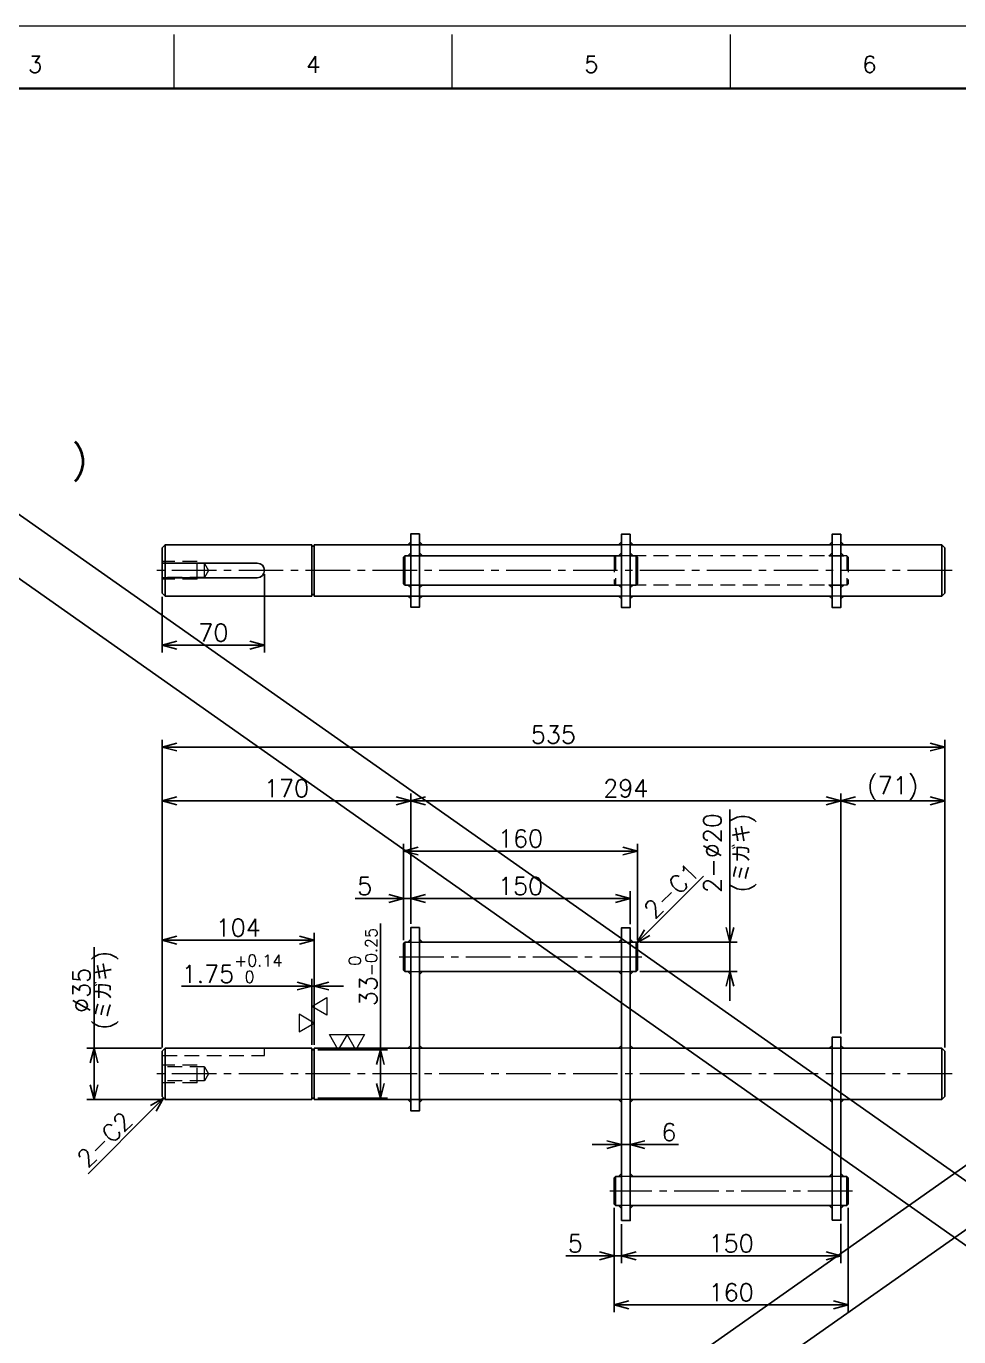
# Model space of a CAD drawing. Header units: millimetres. Extents: x -6 to 4263, y -34 to 1655.
# Drawn here: x 541 to 1179, y 760 to 1655 of the extents above; entities that cross this region are included whole.
import ezdxf
from ezdxf import colors
from ezdxf.entities.mleader import LeaderData, LeaderLine
from ezdxf.enums import TextEntityAlignment as Align
from ezdxf.math import Vec2, Vec3

# ---------------------------------------------------------------- set-up
doc = ezdxf.new("R2010")
doc.units = ezdxf.units.MM
doc.header["$LTSCALE"] = 1.6
doc.header["$PDMODE"] = 99
doc.header["$PDSIZE"] = 1
doc.linetypes.add('CENTER2', pattern=[28.575, 19.05, -3.175, 3.175, -3.175])
doc.linetypes.add('HIDDEN', pattern=[9.525, 6.35, -3.175])
for name, color, linetype, lineweight in [('04_HIDDEN', 2, 'HIDDEN', 13), ('05_CENTER', 4, 'CENTER2', 13), ('07_TEXT', 3, 'Continuous', 13), ('07_寸法線', 3, 'Continuous', 9), ('08_DIM', 3, 'Continuous', 13), ('90_FRAME', 5, 'Continuous', 35)]:
    doc.layers.add(name, color=color, linetype=linetype, lineweight=lineweight)
doc.layers.add('91_BLANK', color=5, linetype='Continuous', lineweight=0, plot=False)
doc.styles.add('KSS_TXT', font='txt.shx', dxfattribs={"bigfont": 'extfont2.shx'})
doc.styles.get("Standard").update_dxf_attribs({"font": 'txt.shx', "bigfont": 'extfont2.shx'})
doc.dimstyles.new('KSS_DIM', dxfattribs={"dimscale": 4, "dimtxt": 3, "dimasz": 2.5, "dimexe": 1.25, "dimexo": 0.625, "dimtad": 1, "dimdsep": 46, "dimtxsty": 'KSS_TXT', "dimblk": 'OPEN30', "dimcen": 0, "dimazin": 2, "dimtfac": 0.75, "dimtmove": 0, "dimatfit": 3, "dimldrblk": 'OPEN30', "dimfxl": 1.25, "dimtolj": 1, "dimarcsym": 0})

# ---------------------------------------------------------------- blocks, each defined once
blk = doc.blocks.new('_Open30')
at = {"color": 0, "linetype": 'ByBlock', "lineweight": -2}
for p, q in [((-1, 0.268), (0, 0)), ((0, 0), (-1, -0.268)), ((0, 0), (-1, 0))]:
    blk.add_line(p, q, dxfattribs=at)
blk = doc.blocks.new('*D143')
at = {"layer": '08_DIM', "color": 0, "lineweight": -2, "transparency": 16777216}
for p, q in [((1022.43, 1029.5), (1022.43, 1120.25)), ((1022.43, 1039.5), (1022.43, 1049.5)), ((960.74, 1029.5), (1027.43, 1029.5)), ((1022.43, 1009.5), (1022.43, 1029.5)), ((960.74, 1009.5), (1027.43, 1009.5)), ((1022.43, 999.5), (1022.43, 989.5))]:
    blk.add_line(p, q, dxfattribs=at)
at = {"layer": 'Defpoints', "color": 0, "transparency": 16777216}
for p in [(958.24, 1029.5), (1022.43, 1029.5), (958.24, 1009.5)]:
    blk.add_point(p, dxfattribs=at)
at = {"layer": '08_DIM', "color": 0, "lineweight": -2, "transparency": 16777216, "xscale": 10, "yscale": 10, "zscale": 10}
for p, rotation in [((1022.43, 1029.5), 270), ((1022.43, 1009.5), 90)]:
    blk.add_blockref('_Open30', p, dxfattribs=dict(at, rotation=rotation))
at = {"layer": '08_DIM', "color": 0, "transparency": 16777216, "insert": (1022.43, 1090.5), "char_height": 12, "attachment_point": 5, "rotation": 90, "style": 'KSS_TXT'}
blk.add_mtext('\\A1;2-%%C20\\P(ミガキ)', dxfattribs=at)
blk = doc.blocks.new('*D150')
at = {"layer": '08_DIM', "color": 0, "lineweight": -2, "transparency": 16777216}
for p, q in [((799.24, 1031), (799.24, 1096.85)), ((959.24, 1031), (959.24, 1096.85)), ((809.24, 1091.85), (949.24, 1091.85))]:
    blk.add_line(p, q, dxfattribs=at)
at = {"layer": 'Defpoints', "color": 0, "transparency": 16777216}
for p in [(959.24, 1091.85), (799.24, 1028.5), (959.24, 1028.5)]:
    blk.add_point(p, dxfattribs=at)
at = {"layer": '08_DIM', "color": 0, "lineweight": -2, "transparency": 16777216, "xscale": 10, "yscale": 10, "zscale": 10, "rotation": 180}
blk.add_blockref('_Open30', (799.24, 1091.85), dxfattribs=at)
at = {"layer": '08_DIM', "color": 0, "lineweight": -2, "transparency": 16777216, "xscale": 10, "yscale": 10, "zscale": 10}
blk.add_blockref('_Open30', (959.24, 1091.85), dxfattribs=at)
at = {"layer": '08_DIM', "color": 0, "transparency": 16777216, "insert": (879.24, 1100.35), "char_height": 12, "attachment_point": 5, "style": 'KSS_TXT'}
blk.add_mtext('\\A1;160', dxfattribs=at)
blk = doc.blocks.new('*D151')
at = {"layer": '08_DIM', "color": 0, "lineweight": -2, "transparency": 16777216}
for p, q in [((587.64, 957), (587.64, 1026.2)), ((633.74, 957), (582.64, 957)), ((587.64, 932), (587.64, 947)), ((633.74, 922), (582.64, 922))]:
    blk.add_line(p, q, dxfattribs=at)
at = {"layer": 'Defpoints', "color": 0, "transparency": 16777216}
for p in [(587.64, 957), (636.24, 957), (636.24, 922)]:
    blk.add_point(p, dxfattribs=at)
at = {"layer": '08_DIM', "color": 0, "lineweight": -2, "transparency": 16777216, "xscale": 10, "yscale": 10, "zscale": 10}
for p, rotation in [((587.64, 957), 90), ((587.64, 922), 270)]:
    blk.add_blockref('_Open30', p, dxfattribs=dict(at, rotation=rotation))
at = {"layer": '08_DIM', "color": 0, "transparency": 16777216, "char_height": 12, "attachment_point": 5, "rotation": 90, "style": 'KSS_TXT'}
for s, insert in [('\\A1;(ミガキ)', (596.14, 996.6)), ('\\A1;%%C35', (579.13, 996.6))]:
    blk.add_mtext(s, dxfattribs=dict(at, insert=insert))
blk = doc.blocks.new('*D152')
at = {"layer": '08_DIM', "color": 0, "lineweight": -2, "transparency": 16777216}
for p, q in [((804.24, 1042), (804.24, 1064.37)), ((814.24, 1059.37), (944.24, 1059.37)), ((954.24, 1041.75), (954.24, 1064.37))]:
    blk.add_line(p, q, dxfattribs=at)
at = {"layer": 'Defpoints', "color": 0, "transparency": 16777216}
for p in [(954.24, 1059.37), (804.24, 1039.5), (954.24, 1039.25)]:
    blk.add_point(p, dxfattribs=at)
at = {"layer": '08_DIM', "color": 0, "lineweight": -2, "transparency": 16777216, "xscale": 10, "yscale": 10, "zscale": 10, "rotation": 180}
blk.add_blockref('_Open30', (804.24, 1059.37), dxfattribs=at)
at = {"layer": '08_DIM', "color": 0, "lineweight": -2, "transparency": 16777216, "xscale": 10, "yscale": 10, "zscale": 10}
blk.add_blockref('_Open30', (954.24, 1059.37), dxfattribs=at)
at = {"layer": '08_DIM', "color": 0, "transparency": 16777216, "insert": (879.24, 1067.88), "char_height": 12, "attachment_point": 5, "style": 'KSS_TXT'}
blk.add_mtext('\\A1;150', dxfattribs=at)
blk = doc.blocks.new('*D153')
at = {"layer": '08_DIM', "color": 0, "lineweight": -2, "transparency": 16777216}
for p, q in [((789.24, 1059.37), (766.24, 1059.37)), ((799.24, 1031), (799.24, 1064.37)), ((804.24, 1059.37), (799.24, 1059.37)), ((804.24, 1042), (804.24, 1064.37)), ((814.24, 1059.37), (824.24, 1059.37))]:
    blk.add_line(p, q, dxfattribs=at)
at = {"layer": 'Defpoints', "color": 0, "transparency": 16777216}
for p in [(799.24, 1059.37), (804.24, 1039.5), (799.24, 1028.5)]:
    blk.add_point(p, dxfattribs=at)
at = {"layer": '08_DIM', "color": 0, "lineweight": -2, "transparency": 16777216, "xscale": 10, "yscale": 10, "zscale": 10}
blk.add_blockref('_Open30', (799.24, 1059.37), dxfattribs=at)
at = {"layer": '08_DIM', "color": 0, "lineweight": -2, "transparency": 16777216, "xscale": 10, "yscale": 10, "zscale": 10, "rotation": 180}
blk.add_blockref('_Open30', (804.24, 1059.37), dxfattribs=at)
at = {"layer": '08_DIM', "color": 0, "transparency": 16777216, "insert": (772.74, 1067.88), "char_height": 12, "attachment_point": 5, "style": 'KSS_TXT'}
blk.add_mtext('\\A1;5', dxfattribs=at)
blk = doc.blocks.new('*D154')
at = {"layer": '08_DIM', "color": 0, "lineweight": -2, "transparency": 16777216}
for p, q in [((938.24, 891.18), (928.24, 891.18)), ((948.24, 891.64), (948.24, 886.18)), ((948.24, 891.18), (954.24, 891.18)), ((954.24, 891.64), (954.24, 886.18)), ((964.24, 891.18), (987.24, 891.18))]:
    blk.add_line(p, q, dxfattribs=at)
at = {"layer": 'Defpoints', "color": 0, "transparency": 16777216}
for p in [(948.24, 894.14), (954.24, 894.14), (954.24, 891.18)]:
    blk.add_point(p, dxfattribs=at)
at = {"layer": '08_DIM', "color": 0, "lineweight": -2, "transparency": 16777216, "xscale": 10, "yscale": 10, "zscale": 10}
blk.add_blockref('_Open30', (948.24, 891.18), dxfattribs=at)
at = {"layer": '08_DIM', "color": 0, "lineweight": -2, "transparency": 16777216, "xscale": 10, "yscale": 10, "zscale": 10, "rotation": 180}
blk.add_blockref('_Open30', (954.24, 891.18), dxfattribs=at)
at = {"layer": '08_DIM', "color": 0, "transparency": 16777216, "insert": (980.74, 899.68), "char_height": 12, "attachment_point": 5, "style": 'KSS_TXT'}
blk.add_mtext('\\A1;6', dxfattribs=at)
blk = doc.blocks.new('*D155')
at = {"layer": '08_DIM', "color": 0, "lineweight": -2, "transparency": 16777216}
for p, q in [((948.24, 836.75), (948.24, 810.17)), ((1098.24, 837), (1098.24, 810.17)), ((958.24, 815.17), (1088.24, 815.17))]:
    blk.add_line(p, q, dxfattribs=at)
at = {"layer": 'Defpoints', "color": 0, "transparency": 16777216}
for p in [(948.24, 839.25), (1098.24, 839.5), (1098.24, 815.17)]:
    blk.add_point(p, dxfattribs=at)
at = {"layer": '08_DIM', "color": 0, "lineweight": -2, "transparency": 16777216, "xscale": 10, "yscale": 10, "zscale": 10, "rotation": 180}
blk.add_blockref('_Open30', (948.24, 815.17), dxfattribs=at)
at = {"layer": '08_DIM', "color": 0, "lineweight": -2, "transparency": 16777216, "xscale": 10, "yscale": 10, "zscale": 10}
blk.add_blockref('_Open30', (1098.24, 815.17), dxfattribs=at)
at = {"layer": '08_DIM', "color": 0, "transparency": 16777216, "insert": (1023.24, 823.68), "char_height": 12, "attachment_point": 5, "style": 'KSS_TXT'}
blk.add_mtext('\\A1;150', dxfattribs=at)
blk = doc.blocks.new('*D156')
at = {"layer": '08_DIM', "color": 0, "lineweight": -2, "transparency": 16777216}
for p, q in [((943.24, 848), (943.24, 810.17)), ((948.24, 836.75), (948.24, 810.17)), ((933.24, 815.17), (910.24, 815.17)), ((948.24, 815.17), (943.24, 815.17)), ((958.24, 815.17), (968.24, 815.17))]:
    blk.add_line(p, q, dxfattribs=at)
at = {"layer": 'Defpoints', "color": 0, "transparency": 16777216}
for p in [(943.24, 850.5), (948.24, 839.25), (943.24, 815.17)]:
    blk.add_point(p, dxfattribs=at)
at = {"layer": '08_DIM', "color": 0, "lineweight": -2, "transparency": 16777216, "xscale": 10, "yscale": 10, "zscale": 10}
blk.add_blockref('_Open30', (943.24, 815.17), dxfattribs=at)
at = {"layer": '08_DIM', "color": 0, "lineweight": -2, "transparency": 16777216, "xscale": 10, "yscale": 10, "zscale": 10, "rotation": 180}
blk.add_blockref('_Open30', (948.24, 815.17), dxfattribs=at)
at = {"layer": '08_DIM', "color": 0, "transparency": 16777216, "insert": (916.74, 823.68), "char_height": 12, "attachment_point": 5, "style": 'KSS_TXT'}
blk.add_mtext('\\A1;5', dxfattribs=at)
blk = doc.blocks.new('*D157')
at = {"layer": '08_DIM', "color": 0, "lineweight": -2, "transparency": 16777216}
for p, q in [((943.24, 848), (943.24, 776.77)), ((1103.24, 848), (1103.24, 776.77)), ((953.24, 781.77), (1093.24, 781.77))]:
    blk.add_line(p, q, dxfattribs=at)
at = {"layer": 'Defpoints', "color": 0, "transparency": 16777216}
for p in [(943.24, 850.5), (1103.24, 850.5), (1103.24, 781.77)]:
    blk.add_point(p, dxfattribs=at)
at = {"layer": '08_DIM', "color": 0, "lineweight": -2, "transparency": 16777216, "xscale": 10, "yscale": 10, "zscale": 10, "rotation": 180}
blk.add_blockref('_Open30', (943.24, 781.77), dxfattribs=at)
at = {"layer": '08_DIM', "color": 0, "lineweight": -2, "transparency": 16777216, "xscale": 10, "yscale": 10, "zscale": 10}
blk.add_blockref('_Open30', (1103.24, 781.77), dxfattribs=at)
at = {"layer": '08_DIM', "color": 0, "transparency": 16777216, "insert": (1023.24, 790.27), "char_height": 12, "attachment_point": 5, "style": 'KSS_TXT'}
blk.add_mtext('\\A1;160', dxfattribs=at)
blk = doc.blocks.new('*D158')
at = {"layer": '08_DIM', "color": 0, "lineweight": -2, "transparency": 16777216}
for p, q in [((634.24, 957.5), (634.24, 1131.15)), ((804.24, 1042), (804.24, 1131.15)), ((794.24, 1126.15), (644.24, 1126.15))]:
    blk.add_line(p, q, dxfattribs=at)
at = {"layer": 'Defpoints', "color": 0, "transparency": 16777216}
for p in [(634.24, 1126.15), (804.24, 1039.5), (634.24, 955)]:
    blk.add_point(p, dxfattribs=at)
at = {"layer": '08_DIM', "color": 0, "lineweight": -2, "transparency": 16777216, "xscale": 10, "yscale": 10, "zscale": 10, "rotation": 180}
blk.add_blockref('_Open30', (634.24, 1126.15), dxfattribs=at)
at = {"layer": '08_DIM', "color": 0, "lineweight": -2, "transparency": 16777216, "xscale": 10, "yscale": 10, "zscale": 10}
blk.add_blockref('_Open30', (804.24, 1126.15), dxfattribs=at)
at = {"layer": '08_DIM', "color": 0, "transparency": 16777216, "insert": (719.24, 1134.65), "char_height": 12, "attachment_point": 5, "style": 'KSS_TXT'}
blk.add_mtext('\\A1;170', dxfattribs=at)
blk = doc.blocks.new('*D159')
at = {"layer": '08_DIM', "color": 0, "lineweight": -2, "transparency": 16777216}
for p, q in [((804.24, 1042), (804.24, 1131.15)), ((1098.24, 967.11), (1098.24, 1131.15)), ((814.24, 1126.15), (1088.24, 1126.15))]:
    blk.add_line(p, q, dxfattribs=at)
at = {"layer": 'Defpoints', "color": 0, "transparency": 16777216}
for p in [(1098.24, 1126.15), (804.24, 1039.5), (1098.24, 964.61)]:
    blk.add_point(p, dxfattribs=at)
at = {"layer": '08_DIM', "color": 0, "lineweight": -2, "transparency": 16777216, "xscale": 10, "yscale": 10, "zscale": 10, "rotation": 180}
blk.add_blockref('_Open30', (804.24, 1126.15), dxfattribs=at)
at = {"layer": '08_DIM', "color": 0, "lineweight": -2, "transparency": 16777216, "xscale": 10, "yscale": 10, "zscale": 10}
blk.add_blockref('_Open30', (1098.24, 1126.15), dxfattribs=at)
at = {"layer": '08_DIM', "color": 0, "transparency": 16777216, "insert": (951.24, 1134.65), "char_height": 12, "attachment_point": 5, "style": 'KSS_TXT'}
blk.add_mtext('\\A1;294', dxfattribs=at)
blk = doc.blocks.new('*D160')
at = {"layer": '08_DIM', "color": 0, "lineweight": -2, "transparency": 16777216}
for p, q in [((634.24, 957.5), (634.24, 1167.88)), ((1169.24, 957.5), (1169.24, 1167.88)), ((1159.24, 1162.88), (644.24, 1162.88))]:
    blk.add_line(p, q, dxfattribs=at)
at = {"layer": 'Defpoints', "color": 0, "transparency": 16777216}
for p in [(634.24, 1162.88), (634.24, 955), (1169.24, 955)]:
    blk.add_point(p, dxfattribs=at)
at = {"layer": '08_DIM', "color": 0, "lineweight": -2, "transparency": 16777216, "xscale": 10, "yscale": 10, "zscale": 10, "rotation": 180}
blk.add_blockref('_Open30', (634.24, 1162.88), dxfattribs=at)
at = {"layer": '08_DIM', "color": 0, "lineweight": -2, "transparency": 16777216, "xscale": 10, "yscale": 10, "zscale": 10}
blk.add_blockref('_Open30', (1169.24, 1162.88), dxfattribs=at)
at = {"layer": '08_DIM', "color": 0, "transparency": 16777216, "insert": (901.74, 1171.4), "char_height": 12, "attachment_point": 5, "style": 'KSS_TXT'}
blk.add_mtext('\\A1;535', dxfattribs=at)
blk = doc.blocks.new('*D161')
at = {"layer": '08_DIM', "color": 0, "lineweight": -2, "transparency": 16777216}
for p, q in [((736.49, 959.5), (736.49, 1004.55)), ((738.24, 959.5), (738.24, 1004.55)), ((726.49, 999.55), (647.41, 999.55)), ((738.24, 999.55), (736.49, 999.55)), ((748.24, 999.55), (758.24, 999.55))]:
    blk.add_line(p, q, dxfattribs=at)
at = {"layer": 'Defpoints', "color": 0, "transparency": 16777216}
for p in [(736.49, 999.55), (736.49, 957), (738.24, 957)]:
    blk.add_point(p, dxfattribs=at)
at = {"layer": '08_DIM', "color": 0, "lineweight": -2, "transparency": 16777216, "xscale": 10, "yscale": 10, "zscale": 10}
blk.add_blockref('_Open30', (736.49, 999.55), dxfattribs=at)
at = {"layer": '08_DIM', "color": 0, "lineweight": -2, "transparency": 16777216, "xscale": 10, "yscale": 10, "zscale": 10, "rotation": 180}
blk.add_blockref('_Open30', (738.24, 999.55), dxfattribs=at)
at = {"layer": '08_DIM', "color": 0, "transparency": 16777216, "insert": (681.95, 1011.39), "char_height": 12, "attachment_point": 5, "style": 'KSS_TXT'}
blk.add_mtext('1.75{\\H8.000000;\\S+0.14^  0;}', dxfattribs=at)
blk = doc.blocks.new('*D162')
at = {"layer": '08_DIM', "color": 0, "lineweight": -2, "transparency": 16777216}
for p, q in [((634.24, 957.5), (634.24, 1035.95)), ((728.24, 1030.95), (644.24, 1030.95)), ((738.24, 959.5), (738.24, 1035.95))]:
    blk.add_line(p, q, dxfattribs=at)
at = {"layer": 'Defpoints', "color": 0, "transparency": 16777216}
for p in [(634.24, 1030.95), (634.24, 955), (738.24, 957)]:
    blk.add_point(p, dxfattribs=at)
at = {"layer": '08_DIM', "color": 0, "lineweight": -2, "transparency": 16777216, "xscale": 10, "yscale": 10, "zscale": 10, "rotation": 180}
blk.add_blockref('_Open30', (634.24, 1030.95), dxfattribs=at)
at = {"layer": '08_DIM', "color": 0, "lineweight": -2, "transparency": 16777216, "xscale": 10, "yscale": 10, "zscale": 10}
blk.add_blockref('_Open30', (738.24, 1030.95), dxfattribs=at)
at = {"layer": '08_DIM', "color": 0, "transparency": 16777216, "insert": (686.24, 1039.45), "char_height": 12, "attachment_point": 5, "style": 'KSS_TXT'}
blk.add_mtext('\\A1;104', dxfattribs=at)
blk = doc.blocks.new('*D163')
at = {"layer": '08_DIM', "color": 0, "lineweight": -2, "transparency": 16777216}
for p, q in [((783.4, 956), (783.4, 1042.34)), ((740.74, 956), (788.4, 956)), ((783.4, 946), (783.4, 933)), ((740.74, 923), (788.4, 923))]:
    blk.add_line(p, q, dxfattribs=at)
at = {"layer": 'Defpoints', "color": 0, "transparency": 16777216}
for p in [(738.24, 956), (738.24, 923), (783.4, 923)]:
    blk.add_point(p, dxfattribs=at)
at = {"layer": '08_DIM', "color": 0, "lineweight": -2, "transparency": 16777216, "xscale": 10, "yscale": 10, "zscale": 10}
for p, rotation in [((783.4, 956), 90), ((783.4, 923), 270)]:
    blk.add_blockref('_Open30', p, dxfattribs=dict(at, rotation=rotation))
at = {"layer": '08_DIM', "color": 0, "transparency": 16777216, "insert": (771.56, 1012.51), "char_height": 12, "attachment_point": 5, "rotation": 90, "style": 'KSS_TXT'}
blk.add_mtext('33{\\H8.000000;\\S 0^ -0.25;}', dxfattribs=at)
blk = doc.blocks.new('*D164')
at = {"layer": '08_DIM', "color": 0, "lineweight": -2, "transparency": 16777216}
for p, q in [((704.24, 1281.09), (704.24, 1227.53)), ((634.24, 1265.59), (634.24, 1227.53)), ((694.24, 1232.53), (644.24, 1232.53))]:
    blk.add_line(p, q, dxfattribs=at)
at = {"layer": 'Defpoints', "color": 0, "transparency": 16777216}
for p in [(704.24, 1283.59), (634.24, 1268.09), (634.24, 1232.53)]:
    blk.add_point(p, dxfattribs=at)
at = {"layer": '08_DIM', "color": 0, "lineweight": -2, "transparency": 16777216, "xscale": 10, "yscale": 10, "zscale": 10, "rotation": 180}
blk.add_blockref('_Open30', (634.24, 1232.53), dxfattribs=at)
at = {"layer": '08_DIM', "color": 0, "lineweight": -2, "transparency": 16777216, "xscale": 10, "yscale": 10, "zscale": 10}
blk.add_blockref('_Open30', (704.24, 1232.53), dxfattribs=at)
at = {"layer": '08_DIM', "color": 0, "transparency": 16777216, "insert": (669.24, 1241.03), "char_height": 12, "attachment_point": 5, "style": 'KSS_TXT'}
blk.add_mtext('\\A1;70', dxfattribs=at)
blk = doc.blocks.new('*D165')
at = {"layer": '08_DIM', "color": 0, "lineweight": -2, "transparency": 16777216}
for p, q in [((1098.24, 967.11), (1098.24, 1131.15)), ((1169.24, 957.5), (1169.24, 1131.15)), ((1159.24, 1126.15), (1108.24, 1126.15))]:
    blk.add_line(p, q, dxfattribs=at)
at = {"layer": 'Defpoints', "color": 0, "transparency": 16777216}
for p in [(1098.24, 1126.15), (1098.24, 964.61), (1169.24, 955)]:
    blk.add_point(p, dxfattribs=at)
at = {"layer": '08_DIM', "color": 0, "lineweight": -2, "transparency": 16777216, "xscale": 10, "yscale": 10, "zscale": 10, "rotation": 180}
blk.add_blockref('_Open30', (1098.24, 1126.15), dxfattribs=at)
at = {"layer": '08_DIM', "color": 0, "lineweight": -2, "transparency": 16777216, "xscale": 10, "yscale": 10, "zscale": 10}
blk.add_blockref('_Open30', (1169.24, 1126.15), dxfattribs=at)
at = {"layer": '08_DIM', "color": 0, "transparency": 16777216, "insert": (1133.74, 1134.65), "char_height": 12, "attachment_point": 5, "style": 'KSS_TXT'}
blk.add_mtext('\\A1;(71)', dxfattribs=at)
blk = doc.blocks.new('*D166')
at = {"layer": '08_DIM', "color": 0, "lineweight": -2, "transparency": 16777216}
blk.add_line((965.81, 1036.07), (1004.35, 1074.61), dxfattribs=at)
at = {"layer": 'Defpoints', "color": 0, "transparency": 16777216}
for p in [(1031.56, 1101.82), (1031.56, 1101.82), (958.74, 1029)]:
    blk.add_point(p, dxfattribs=at)
at = {"layer": '08_DIM', "color": 0, "lineweight": -2, "transparency": 16777216, "xscale": 10, "yscale": 10, "zscale": 10, "rotation": 225}
blk.add_blockref('_Open30', (958.74, 1029), dxfattribs=at)
at = {"layer": '08_DIM', "color": 0, "transparency": 16777216, "insert": (982.43, 1064.71), "char_height": 12, "attachment_point": 5, "rotation": 45, "style": 'KSS_TXT'}
blk.add_mtext('\\A1;2-C1', dxfattribs=at)
blk = doc.blocks.new('*D167')
at = {"layer": '08_DIM', "color": 0, "lineweight": -2, "transparency": 16777216}
blk.add_line((628.17, 915.93), (583.56, 871.32), dxfattribs=at)
at = {"layer": 'Defpoints', "color": 0, "transparency": 16777216}
for p in [(635.24, 923), (546.61, 834.37), (546.61, 834.37)]:
    blk.add_point(p, dxfattribs=at)
at = {"layer": '08_DIM', "color": 0, "lineweight": -2, "transparency": 16777216, "xscale": 10, "yscale": 10, "zscale": 10, "rotation": 44.99999999999989}
blk.add_blockref('_Open30', (635.24, 923), dxfattribs=at)
at = {"layer": '08_DIM', "color": 0, "transparency": 16777216, "insert": (594.88, 894.66), "char_height": 12, "attachment_point": 5, "rotation": 45, "style": 'KSS_TXT'}
blk.add_mtext('\\A1;2-C2', dxfattribs=at)
blk = doc.blocks.new('AM_BALLOON1')
at = {"transparency": 16777216}
blk.add_circle((0, 0), 5, dxfattribs=at)
blk.add_attdef('B_NUMBER', text='', height=3, dxfattribs=at).set_placement((0, 0), align=Align.MIDDLE_CENTER)
blk = doc.blocks.new('_OPEN')
at = {"color": 0, "linetype": 'ByBlock'}
for p, q in [((-1, 0.167), (0, 0)), ((0, 0), (-1, -0.167)), ((0, 0), (-1, 0))]:
    blk.add_line(p, q, dxfattribs=at)
blk = doc.blocks.new('p1ba02')
for p, q in [((-1.5, 2.6), (1.5, 2.6)), ((0, 0), (-1.5, 2.6)), ((1.5, 2.6), (0, 0)), ((3, 0), (1.5, 2.6)), ((1.5, 2.6), (4.5, 2.6)), ((4.5, 2.6), (3, 0))]:
    blk.add_line(p, q)
blk = doc.blocks.new('p1ba01')
for p, q in [((0, 0), (-1.5, 2.6)), ((-1.5, 2.6), (1.5, 2.6)), ((1.5, 2.6), (0, 0))]:
    blk.add_line(p, q)

msp = doc.modelspace()

# ---------------------------------------------------------------- linework, layer by layer
for p, q in [((2289.737, 1655.492), (-6.094, 39.597)), ((0, 1655.492), (2352.09, 0)), ((2352.09, 1655.492), (0, 0)), ((62.353, 1655.492), (2358.185, 39.597))]:
    msp.add_line(p, q)
at = {"color": 0}
for p, q in [((636.242, 1266.094), (636.242, 1301.094)), ((736.492, 1301.094), (736.492, 1266.094)), ((736.492, 1300.094), (738.242, 1300.094)), ((738.242, 1301.094), (738.242, 1266.094)), ((1167.242, 1301.094), (1167.242, 1266.094)), ((800.242, 1293.594), (799.242, 1292.594)), ((799.242, 1292.594), (799.242, 1274.594)), ((804.242, 1293.594), (800.242, 1293.594)), ((800.242, 1293.594), (800.242, 1273.594)), ((954.242, 1293.594), (958.242, 1293.594)), ((958.242, 1293.594), (958.242, 1273.594)), ((958.242, 1293.594), (959.242, 1292.594)), ((959.242, 1292.594), (959.242, 1274.594)), ((699.242, 1288.594), (634.242, 1288.594)), ((699.242, 1278.594), (634.242, 1278.594)), ((799.242, 1274.594), (800.242, 1273.594)), ((800.242, 1273.594), (804.242, 1273.594)), ((958.242, 1273.594), (954.242, 1273.594)), ((959.242, 1274.594), (958.242, 1273.594)), ((736.492, 1267.094), (738.242, 1267.094)), ((799.242, 1028.502), (800.242, 1029.502)), ((799.242, 1010.502), (799.242, 1028.502)), ((800.242, 1009.502), (800.242, 1029.502)), ((800.242, 1029.502), (804.242, 1029.502)), ((810.242, 1029.502), (948.742, 1029.502)), ((958.242, 1029.502), (954.742, 1029.502)), ((958.242, 1009.502), (958.242, 1029.502)), ((959.242, 1028.502), (958.242, 1029.502)), ((959.242, 1010.502), (959.242, 1028.502)), ((800.242, 1009.502), (799.242, 1010.502)), ((804.242, 1009.502), (800.242, 1009.502)), ((810.242, 1009.502), (948.742, 1009.502)), ((954.742, 1009.502), (958.242, 1009.502)), ((958.242, 1009.502), (959.242, 1010.502)), ((636.242, 922.002), (636.242, 957.002)), ((736.492, 957.002), (736.492, 922.002)), ((736.492, 956.002), (738.242, 956.002)), ((738.242, 957.002), (738.242, 922.002)), ((1167.242, 957.002), (1167.242, 922.002)), ((736.492, 923.002), (738.242, 923.002)), ((944.242, 869.502), (943.242, 868.502)), ((947.742, 869.502), (944.242, 869.502)), ((944.242, 869.502), (944.242, 849.502)), ((1092.242, 869.502), (953.742, 869.502)), ((1098.242, 869.502), (1102.242, 869.502)), ((1102.242, 869.502), (1103.242, 868.502)), ((1102.242, 869.502), (1102.242, 849.502)), ((943.242, 868.502), (943.242, 850.502)), ((1103.242, 868.502), (1103.242, 850.502)), ((943.242, 850.502), (944.242, 849.502)), ((944.242, 849.502), (947.742, 849.502)), ((1092.242, 849.502), (953.742, 849.502)), ((1102.242, 849.502), (1098.242, 849.502)), ((1103.242, 850.502), (1102.242, 849.502))]:
    msp.add_line(p, q, dxfattribs=at)
for points in [[(810.242, 1308.594), (810.242, 1258.594), (804.242, 1258.594), (804.242, 1308.594)], [(954.242, 1308.34), (954.242, 1258.34), (948.242, 1258.34), (948.242, 1308.34)], [(1098.242, 1308.34), (1098.242, 1258.34), (1092.242, 1258.34), (1092.242, 1308.34)], [(810.242, 1039.502), (810.242, 914.397), (804.242, 914.397), (804.242, 1039.502)], [(948.242, 839.248), (948.242, 1039.248), (954.242, 1039.248), (954.242, 839.248)], [(1092.242, 839.502), (1092.242, 964.608), (1098.242, 964.608), (1098.242, 839.502)]]:
    msp.add_lwpolyline(points, close=True, dxfattribs=at)
for points in [[(736.492, 1266.094), (636.242, 1266.094), (634.242, 1268.094), (634.242, 1299.094), (636.242, 1301.094), (736.492, 1301.094)], [(738.242, 1301.094), (804.242, 1301.094)], [(810.242, 1301.094), (948.242, 1301.094)], [(954.242, 1301.094), (1092.242, 1301.094)], [(1035.842, 1301.094), (1092.242, 1301.094)], [(1098.242, 1301.094), (1167.242, 1301.094), (1169.242, 1299.094), (1169.242, 1268.094), (1167.242, 1266.094), (1098.242, 1266.094)], [(948.242, 1293.594), (810.242, 1293.594)], [(948.242, 1273.594), (810.242, 1273.594)], [(804.242, 1266.094), (738.242, 1266.094)], [(948.242, 1266.094), (810.242, 1266.094)], [(1092.242, 1266.094), (954.242, 1266.094)], [(1092.242, 1266.094), (1035.842, 1266.094)], [(736.492, 922.002), (636.242, 922.002), (634.242, 924.002), (634.242, 955.002), (636.242, 957.002), (736.492, 957.002)], [(738.242, 957.002), (803.742, 957.002)], [(809.742, 957.002), (948.242, 957.002)], [(954.242, 957.002), (1092.742, 957.002)], [(1098.742, 957.002), (1167.242, 957.002), (1169.242, 955.002), (1169.242, 924.002), (1167.242, 922.002), (1098.742, 922.002)], [(803.742, 922.002), (738.242, 922.002)], [(948.242, 922.002), (809.742, 922.002)], [(1092.742, 922.002), (954.242, 922.002)]]:
    msp.add_lwpolyline(points, dxfattribs=at)
at = {"color": 3}
for points in [[(804.242, 1301.094), (802.242, 1301.094), (802.242, 1301.094), (804.242, 1303.094)], [(810.242, 1301.094), (812.242, 1301.094), (812.242, 1301.094), (810.242, 1303.094)], [(948.242, 1301.094), (946.242, 1301.094), (946.242, 1301.094), (948.242, 1303.094)], [(954.242, 1301.094), (956.242, 1301.094), (956.242, 1301.094), (954.242, 1303.094)], [(1092.242, 1301.094), (1090.242, 1301.094), (1090.242, 1301.094), (1092.242, 1303.094)], [(1098.242, 1301.094), (1100.242, 1301.094), (1100.242, 1301.094), (1098.242, 1303.094)], [(804.242, 1293.594), (802.242, 1293.594), (802.242, 1293.594), (804.242, 1295.594)], [(810.242, 1293.594), (812.242, 1293.594), (812.242, 1293.594), (810.242, 1295.594)], [(948.242, 1293.594), (946.242, 1293.594), (946.242, 1293.594), (948.242, 1295.594)], [(954.242, 1293.594), (956.242, 1293.594), (956.242, 1293.594), (954.242, 1295.594)], [(1092.242, 1293.594), (1090.242, 1293.594), (1090.242, 1293.594), (1092.242, 1295.594)], [(1098.242, 1293.594), (1100.242, 1293.594), (1100.242, 1293.594), (1098.242, 1295.594)], [(804.242, 1273.594), (802.242, 1273.594), (802.242, 1273.594), (804.242, 1271.594)], [(810.242, 1273.594), (812.242, 1273.594), (812.242, 1273.594), (810.242, 1271.594)], [(948.242, 1273.594), (946.242, 1273.594), (946.242, 1273.594), (948.242, 1271.594)], [(954.242, 1273.594), (956.242, 1273.594), (956.242, 1273.594), (954.242, 1271.594)], [(1092.242, 1273.594), (1090.242, 1273.594), (1090.242, 1273.594), (1092.242, 1271.594)], [(1098.242, 1273.594), (1100.242, 1273.594), (1100.242, 1273.594), (1098.242, 1271.594)], [(804.242, 1266.094), (802.242, 1266.094), (802.242, 1266.094), (804.242, 1264.094)], [(810.242, 1266.094), (812.242, 1266.094), (812.242, 1266.094), (810.242, 1264.094)], [(948.242, 1266.094), (946.242, 1266.094), (946.242, 1266.094), (948.242, 1264.094)], [(954.242, 1266.094), (956.242, 1266.094), (956.242, 1266.094), (954.242, 1264.094)], [(1092.242, 1266.094), (1090.242, 1266.094), (1090.242, 1266.094), (1092.242, 1264.094)], [(1098.242, 1266.094), (1100.242, 1266.094), (1100.242, 1266.094), (1098.242, 1264.094)], [(804.242, 1029.502), (802.242, 1029.502), (802.242, 1029.502), (804.242, 1031.502)], [(810.242, 1029.502), (812.242, 1029.502), (812.242, 1029.502), (810.242, 1031.502)], [(948.242, 1029.502), (946.242, 1029.502), (946.242, 1029.502), (948.242, 1031.502)], [(954.242, 1029.502), (956.242, 1029.502), (956.242, 1029.502), (954.242, 1031.502)], [(804.242, 1009.502), (802.242, 1009.502), (802.242, 1009.502), (804.242, 1007.502)], [(810.242, 1009.502), (812.242, 1009.502), (812.242, 1009.502), (810.242, 1007.502)], [(948.242, 1009.502), (946.242, 1009.502), (946.242, 1009.502), (948.242, 1007.502)], [(954.242, 1009.502), (956.242, 1009.502), (956.242, 1009.502), (954.242, 1007.502)], [(804.242, 957.002), (802.242, 957.002), (802.242, 957.002), (804.242, 959.002)], [(810.242, 957.002), (812.242, 957.002), (812.242, 957.002), (810.242, 959.002)], [(948.242, 957.002), (946.242, 957.002), (946.242, 957.002), (948.242, 959.002)], [(954.242, 957.002), (956.242, 957.002), (956.242, 957.002), (954.242, 959.002)], [(1092.242, 957.002), (1090.242, 957.002), (1090.242, 957.002), (1092.242, 959.002)], [(1098.242, 957.002), (1100.242, 957.002), (1100.242, 957.002), (1098.242, 959.002)], [(804.242, 922.002), (802.242, 922.002), (802.242, 922.002), (804.242, 920.002)], [(810.242, 922.002), (812.242, 922.002), (812.242, 922.002), (810.242, 920.002)], [(948.242, 922.002), (946.242, 922.002), (946.242, 922.002), (948.242, 920.002)], [(954.242, 922.002), (956.242, 922.002), (956.242, 922.002), (954.242, 920.002)], [(1092.242, 922.002), (1090.242, 922.002), (1090.242, 922.002), (1092.242, 920.002)], [(1098.242, 922.002), (1100.242, 922.002), (1100.242, 922.002), (1098.242, 920.002)], [(948.242, 869.502), (946.242, 869.502), (946.242, 869.502), (948.242, 871.502)], [(954.242, 869.502), (956.242, 869.502), (956.242, 869.502), (954.242, 871.502)], [(1092.242, 869.502), (1090.242, 869.502), (1090.242, 869.502), (1092.242, 871.502)], [(1098.242, 869.502), (1100.242, 869.502), (1100.242, 869.502), (1098.242, 871.502)], [(948.242, 849.502), (946.242, 849.502), (946.242, 849.502), (948.242, 847.502)], [(954.242, 849.502), (956.242, 849.502), (956.242, 849.502), (954.242, 847.502)], [(1092.242, 849.502), (1090.242, 849.502), (1090.242, 849.502), (1092.242, 847.502)], [(1098.242, 849.502), (1100.242, 849.502), (1100.242, 849.502), (1098.242, 847.502)]]:
    msp.add_lwpolyline(points, close=True, dxfattribs=at)
at = {"color": 0}
msp.add_arc((699.242, 1283.594), 5, 270, 90, dxfattribs=at)
at = {"layer": '04_HIDDEN'}
for p, q in [((810.242, 1301.094), (804.242, 1301.094)), ((804.242, 1301.094), (810.242, 1301.094)), ((954.242, 1301.094), (948.242, 1301.094)), ((1098.242, 1301.094), (1092.242, 1301.094)), ((804.242, 1293.594), (810.242, 1293.594)), ((944.242, 1293.594), (943.242, 1292.594)), ((943.242, 1292.594), (943.242, 1274.594)), ((944.242, 1293.594), (944.242, 1273.594)), ((1102.242, 1293.594), (1102.242, 1273.594)), ((1102.242, 1293.594), (1103.242, 1292.594)), ((1103.242, 1292.594), (1103.242, 1274.594)), ((658.242, 1289.594), (634.242, 1289.594)), ((663.242, 1288.344), (634.242, 1288.344)), ((658.242, 1277.594), (658.242, 1289.594)), ((663.242, 1278.844), (663.242, 1288.344)), ((663.242, 1288.344), (665.984, 1283.594)), ((665.984, 1283.594), (663.242, 1278.844)), ((663.242, 1278.844), (634.242, 1278.844)), ((658.242, 1277.594), (634.242, 1277.594)), ((804.242, 1273.594), (810.242, 1273.594)), ((943.242, 1274.594), (944.242, 1273.594)), ((1103.242, 1274.594), (1102.242, 1273.594)), ((810.242, 1266.094), (804.242, 1266.094)), ((804.242, 1266.094), (810.242, 1266.094)), ((954.242, 1266.094), (948.242, 1266.094)), ((1098.242, 1266.094), (1092.242, 1266.094)), ((634.242, 952.002), (704.242, 952.002)), ((704.242, 952.002), (704.242, 957.002)), ((810.242, 957.002), (804.242, 957.002)), ((804.242, 957.002), (810.242, 957.002)), ((954.242, 957.002), (948.242, 957.002)), ((1092.242, 957.002), (1098.242, 957.002)), ((1098.242, 957.002), (1092.242, 957.002)), ((658.242, 945.502), (634.242, 945.502)), ((663.242, 944.252), (634.242, 944.252)), ((658.242, 933.502), (658.242, 945.502)), ((663.242, 934.752), (663.242, 944.252)), ((663.242, 944.252), (665.984, 939.502)), ((663.242, 934.752), (634.242, 934.752)), ((658.242, 933.502), (634.242, 933.502)), ((665.984, 939.502), (663.242, 934.752)), ((810.242, 922.002), (804.242, 922.002)), ((804.242, 922.002), (810.242, 922.002)), ((954.242, 922.002), (948.242, 922.002)), ((1092.242, 922.002), (1098.242, 922.002)), ((1098.242, 922.002), (1092.242, 922.002))]:
    msp.add_line(p, q, dxfattribs=at)
for points in [[(810.242, 1293.594), (804.242, 1293.594)], [(1102.242, 1293.594), (944.242, 1293.594)], [(954.242, 1293.594), (948.242, 1293.594)], [(1092.242, 1293.594), (1098.242, 1293.594)], [(810.242, 1273.594), (804.242, 1273.594)], [(1102.242, 1273.594), (944.242, 1273.594)], [(954.242, 1273.594), (948.242, 1273.594)], [(1092.242, 1273.594), (1098.242, 1273.594)], [(804.242, 1029.502), (810.242, 1029.502)], [(948.242, 1029.502), (954.242, 1029.502)], [(804.242, 1009.502), (810.242, 1009.502)], [(948.242, 1009.502), (954.242, 1009.502)], [(954.242, 869.502), (948.242, 869.502)], [(1098.242, 869.502), (1092.242, 869.502)], [(954.242, 849.502), (948.242, 849.502)], [(1098.242, 849.502), (1092.242, 849.502)]]:
    msp.add_lwpolyline(points, dxfattribs=at)
at = {"layer": '05_CENTER'}
for p, q in [((1174.242, 1283.594), (629.242, 1283.594)), ((796.242, 1019.502), (962.242, 1019.502)), ((1174.242, 939.502), (629.242, 939.502)), ((1106.242, 859.502), (940.242, 859.502))]:
    msp.add_line(p, q, dxfattribs=at)
at = {"layer": '90_FRAME', "color": 4, "lineweight": 13}
for p, q in [((642.528, 1613), (642.528, 1649.812)), ((832.619, 1613), (832.619, 1649.812)), ((1022.71, 1613), (1022.71, 1649.812))]:
    msp.add_line(p, q, dxfattribs=at)
at = {"layer": '90_FRAME'}
msp.add_lwpolyline([(110.322, 36.647), (2315.279, 36.647), (2315.279, 1613), (110.322, 1613)], close=True, dxfattribs=at)
at = {"layer": '91_BLANK'}
msp.add_lwpolyline([(0, 0), (2352.09, 0), (2352.09, 1655.492), (0, 1655.492)], close=True, dxfattribs=at)

# ---------------------------------------------------------------- block references
at = {"layer": '08_DIM', "yscale": 4, "zscale": 4}
for p, xscale, rotation in [((736.492, 985.648), 4, 270), ((738.242, 974.242), -4, 89.99999999999991)]:
    msp.add_blockref('p1ba01', p, dxfattribs=dict(at, xscale=xscale, rotation=rotation))
at = {"layer": '08_DIM', "xscale": 4, "yscale": 4, "zscale": 4}
msp.add_blockref('p1ba02', (754.622, 956.002), dxfattribs=at)

# ---------------------------------------------------------------- texts
at = {"layer": '07_TEXT', "style": 'KSS_TXT'}
msp.add_text('(        )', height=18, dxfattribs=at).set_placement((420.946, 1350.294))
at = {"layer": '90_FRAME', "color": 0, "lineweight": 13, "style": 'KSS_TXT'}
for s, p in [('3', (547.482, 1620.332)), ('4', (737.573, 1620.332)), ('5', (927.664, 1620.332)), ('6', (1117.755, 1620.332))]:
    msp.add_text(s, height=11.36, dxfattribs=at).set_placement(p, align=Align.BOTTOM_CENTER)

# ---------------------------------------------------------------- dimensions: what is measured, and where the dimension line sits
at = {"layer": '08_DIM'}
for base, p1, p2, picture, middle in [((634.242, 1232.532), (704.242, 1283.594), (634.242, 1268.094), '*D164', (669.242, 1241.032)), ((954.242, 891.177), (948.242, 894.142), (954.242, 894.142), '*D154', (980.742, 899.677))]:
    dim = msp.add_linear_dim(base=base, p1=p1, p2=p2, dimstyle='KSS_DIM', override={"dimarcsym": 1}, dxfattribs=at)
    dim.commit()
    dim.dimension.update_dxf_attribs({"geometry": picture, "text_midpoint": middle})
for base, p1, p2, override, picture, middle in [((634.242, 1162.88), (1169.242, 955.002), (634.242, 955.002), {"dimarcsym": 1}, '*D160', (901.742, 1171.396)), ((634.242, 1126.148), (804.242, 1039.502), (634.242, 955.002), {"dimarcsym": 1}, '*D158', (719.242, 1134.648)), ((1098.242, 1126.148), (804.242, 1039.502), (1098.242, 964.608), {"dimarcsym": 1}, '*D159', (951.242, 1134.648)), ((959.242, 1091.846), (799.242, 1028.502), (959.242, 1028.502), {"dimarcsym": 1}, '*D150', (879.242, 1100.346)), ((799.242, 1059.372), (804.242, 1039.502), (799.242, 1028.502), {"dimscale": 4, "dimarcsym": 1}, '*D153', (772.742, 1067.881)), ((954.242, 1059.372), (804.242, 1039.502), (954.242, 1039.248), {"dimscale": 4, "dimarcsym": 1}, '*D152', (879.242, 1067.881)), ((634.242, 1030.952), (738.242, 957.002), (634.242, 955.002), {"dimarcsym": 1}, '*D162', (686.242, 1039.452)), ((736.492, 999.552), (738.242, 957.002), (736.492, 957.002), {"dimtol": 1, "dimtp": 0.14, "dimtfac": 0.666667, "dimtolj": 0, "dimarcsym": 1}, '*D161', (681.951, 1011.385)), ((943.242, 815.175), (948.242, 839.248), (943.242, 850.502), {"dimscale": 4, "dimarcsym": 1}, '*D156', (916.742, 823.683)), ((1103.242, 781.773), (943.242, 850.502), (1103.242, 850.502), {"dimarcsym": 1}, '*D157', (1023.242, 790.273)), ((1098.242, 815.175), (948.242, 839.248), (1098.242, 839.502), {"dimscale": 4, "dimarcsym": 1}, '*D155', (1023.242, 823.683))]:
    dim = msp.add_linear_dim(base=base, p1=p1, p2=p2, angle=180, dimstyle='KSS_DIM', override=override, dxfattribs=at)
    dim.commit()
    dim.dimension.update_dxf_attribs({"geometry": picture, "text_midpoint": middle})
for base, p1, p2, angle, text, override, picture, middle in [((1098.242, 1126.148), (1169.242, 955.002), (1098.242, 964.608), 180, '(<>)', {"dimarcsym": 1}, '*D165', (1133.742, 1134.648)), ((587.641, 957.002), (636.242, 922.002), (636.242, 957.002), 90, '%%C<>', {"dimpost": '\\X(ミガキ)', "dimarcsym": 1}, '*D151', (579.133, 996.602))]:
    dim = msp.add_linear_dim(base=base, p1=p1, p2=p2, angle=angle, text=text, dimstyle='KSS_DIM', override=override, dxfattribs=at)
    dim.commit()
    dim.dimension.update_dxf_attribs({"geometry": picture, "text_midpoint": middle})
for base, p1, p2, angle, text, override, picture, middle, dimtype in [((1022.428, 1029.502), (958.242, 1009.502), (958.242, 1029.502), 270, '2-%%C<>', {"dimpost": '\\X(ミガキ)', "dimarcsym": 1}, '*D143', (1022.428, 1090.502), 160), ((1031.561, 1101.821), (958.742, 1029.002), (1031.561, 1101.821), 45, '2-C1', {"dimse1": 1, "dimse2": 1, "dimsd2": 1}, '*D166', (988.438, 1058.698), 161), ((546.614, 834.374), (635.242, 923.002), (546.614, 834.374), 225, '2-C2', {"dimse1": 1, "dimse2": 1, "dimsd2": 1}, '*D167', (600.888, 888.648), 161)]:
    dim = msp.add_linear_dim(base=base, p1=p1, p2=p2, angle=angle, text=text, dimstyle='KSS_DIM', override=override, dxfattribs=at)
    dim.commit()
    dim.dimension.update_dxf_attribs({"geometry": picture, "text_midpoint": middle, "dimtype": dimtype})
dim = msp.add_linear_dim(base=(783.401, 923.002), p1=(738.242, 956.002), p2=(738.242, 923.002), angle=270, dimstyle='KSS_DIM', override={"dimtol": 1, "dimtm": 0.25, "dimtfac": 0.666667, "dimtolj": 0, "dimarcsym": 1}, dxfattribs=at)
dim.commit()
dim.dimension.update_dxf_attribs({"geometry": '*D163', "text_midpoint": (783.401, 1012.505), "dimtype": 160})

# ---------------------------------------------------------------- leaders
at = {"layer": '07_寸法線'}
ml = msp.add_multileader_block('Standard', dxfattribs=at)
ml.set_content('AM_BALLOON1', color=256, scale=3.35)
ml.set_attribute('B_NUMBER', '11', width=0)
ml.set_leader_properties(color=256, linetype='ByLayer', lineweight=-1)
ml.set_arrow_properties(name='OPEN')
ml.build(insert=Vec2(0, 0))
ml.multileader.update_dxf_attribs({"leader_type": 0, "has_dogleg": 0, "text_right_attachment_type": 6, "dogleg_length": 0, "arrow_head_size": 6.7, "scale": 2.5, "block_connection_type": 1})
ctx = ml.context
ctx.base_point, ctx.scale, ctx.char_height, ctx.arrow_head_size, ctx.landing_gap_size, ctx.plane_origin = Vec3(2887.308, 972.656), 2.5, 13.4, 6.7, 6.7, Vec3(2887.308, 972.656)
ctx.right_attachment, ctx.attachment_type = 6, 1
notes = []
notes.append((ctx, [(0, (0, 0, 0), (0, 0), (1, 0), 1, [])]))
ctx.block.insert = Vec3(2887.308, 972.656)
at = {"layer": '08_DIM'}
ml = msp.add_multileader_block('Standard', dxfattribs=at)
ml.set_content('AM_BALLOON1', color=256, scale=5)
ml.set_attribute('B_NUMBER', '12', width=0)
ml.set_leader_properties(color=256, linetype='ByLayer', lineweight=-1)
ml.set_arrow_properties(name='OPEN')
ml.build(insert=Vec2(0, 0))
ml.multileader.update_dxf_attribs({"leader_type": 0, "has_dogleg": 0, "text_right_attachment_type": 6, "dogleg_length": 0, "arrow_head_size": 10, "scale": 2.5, "block_connection_type": 1})
ctx = ml.context
ctx.base_point, ctx.scale, ctx.char_height, ctx.arrow_head_size, ctx.landing_gap_size, ctx.plane_origin = Vec3(1470.567, 1308.551), 2.5, 20, 10, 10, Vec3(1470.567, 1308.551)
ctx.right_attachment, ctx.attachment_type = 6, 1
notes.append((ctx, [(0, (0, 0, 0), (0, 0), (1, 0), 1, [])]))
ctx.block.insert = Vec3(1470.567, 1308.551)
for ctx, leaders in notes:
    for number, flags, end, landing, length, lines in leaders:
        leader = LeaderData()
        leader.index, (leader.has_last_leader_line, leader.has_dogleg_vector, leader.attachment_direction) = number, flags
        leader.last_leader_point, leader.dogleg_vector, leader.dogleg_length = Vec3(end), Vec3(landing), length
        for number, points, colour, breaks in lines:
            line = LeaderLine()
            line.index, line.vertices, line.color, line.breaks = number, Vec3.list(points), colors.encode_raw_color(colour), breaks
            leader.lines.append(line)
        ctx.leaders.append(leader)

doc.saveas('drawing.dxf')
